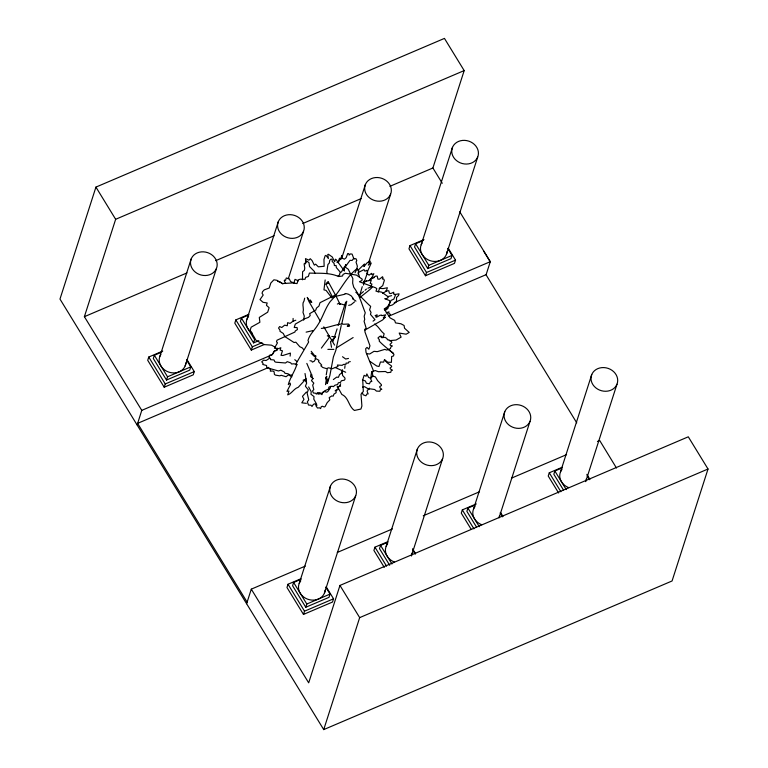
<?xml version="1.0" encoding="UTF-8"?>
<svg xmlns="http://www.w3.org/2000/svg" width="768" height="768" viewBox="0 0 768 768"><rect width="100%" height="100%" fill="white"/><g stroke="black" fill="none" stroke-linecap="round" stroke-linejoin="round"><path stroke-width="1.15" d="M293.088 321.475L293.098 318.422M341.741 257.069L341.779 255.456L340.81 259.056M345.59 266.275L345.658 264.557L344.563 267.946L344.4 267.226M325.901 377.069L325.805 379.037L326.736 376.464L325.526 384.624L327.811 378.806L327.312 383.53L329.875 375.552L333.37 356.957L335.798 350.486L341.232 325.498M359.51 296.15L362.246 286.675M290.122 356.112L290.419 353.078L282.912 355.488L281.021 355.325L282.461 350.851L280.099 350.064L280.848 347.722L277.104 349.075L274.445 348.182L277.478 342.816L276.48 341.846L277.008 340.214L294.922 332.035L295.267 330.97L297.466 329.549L297.053 327.542L294.211 327.494L295.306 324.086L304.742 318.739L308.458 317.405L310.234 315.514L309.658 313.67L315.85 310.013L316.464 308.093L318.941 306.067L320.026 302.678L336.47 294.47M327.206 369.274L326.246 374.87M322.886 392.179L321.936 394.646L320.621 393.686L318.154 394.166L317.155 392.746M330.557 386.314L330.355 387.926L327.792 391.584L326.65 392.208L324.192 391.402L323.875 391.853M344.717 368.314L345.043 365.626M315.773 355.661L315.216 359.645L314.189 361.267L312.403 362.102L311.635 360.989L309.965 360.739M303.638 320.15L304.272 316.109L302.995 312.326C304.378 308.621 301.44 303.955 304.051 300.922L304.656 298.176M369.331 388.128L369.12 389.28L367.363 390.115L367.162 391.488L368.17 393.936L366.902 393.974L365.923 395.798L363.168 394.8L362.266 392.486M325.152 279.965L323.962 289.882L326.054 290.371L331.872 297.936M346.781 301.21L341.846 323.578M381.005 335.827L380.774 336.595L381.792 337.718L384.998 337.296L386.89 338.486L387.466 339.763L389.011 339.917L391.661 341.77L391.834 342.595L390.038 344.342L390.298 345.283L392.4 345.974L390.912 346.906L390.403 348.682L386.746 350.074L384.816 349.382L377.27 351.658L374.006 351.331L369.677 354L366.576 353.635M389.894 186.336L432.902 167.99L464.179 70.589L444.451 38.4L95.933 187.104L59.981 299.069L323.722 729.6L672.067 580.973L708.019 469.008L688.291 436.81L339.955 585.437L308.688 682.838L251.29 589.152L305.309 566.102M137.155 424.925L141.773 410.371L84.384 316.685L115.651 219.293L464.179 70.589M162.73 351.082L148.752 357.043L147.715 360.298L164.208 387.216L193.238 374.832L194.275 371.587L186.95 359.616M161.741 352.099L154.349 355.258L153.302 358.502L166.502 380.045L189.725 370.128L190.771 366.883L186.566 360.029M159.936 356.246L191.213 258.854M164.208 387.216L165.245 383.971L194.275 371.587M166.502 380.045L167.549 376.79L190.771 366.883M185.174 365.894L216.451 268.493A13.517 11.674 17.8 0 0 201.302 251.885A13.517 11.674 17.8 0 0 193.738 270.643A13.517 11.674 17.8 0 0 216.451 268.493M248.736 314.39L235.843 319.891L234.797 323.136L251.29 350.064L264.192 344.554M248.822 314.947L241.43 318.096L240.394 321.341L253.584 342.883L258.864 340.637M247.027 319.094L278.294 221.693M251.29 350.064L252.336 346.819L262.013 342.691M253.584 342.883L254.63 339.638L241.43 318.096M288.259 278.909L303.533 231.341A13.517 11.674 17.8 0 0 288.394 214.723A13.517 11.674 17.8 0 0 280.819 233.482A13.517 11.674 17.8 0 0 303.533 231.341M293.933 282.749L295.027 279.341L298.32 280.848M341.741 258.154L365.376 184.541M343.786 269.146L344.496 266.592L348.259 269.242L352.858 278.602L352.656 283.2L353.75 287.261C359.558 294.816 361.709 304.08 365.261 312.816L364.176 316.205L364.704 319.411L364.09 321.331L366.173 328.243L364.829 329.328L364.973 331.978L369.974 345.802L368.88 349.21L367.008 347.405L365.674 348.72L366.019 352.33L373.315 370.435L372.797 372.058L371.635 372.182L370.762 378.403L368.563 377.376L366.845 373.891L366.096 376.234L364.138 375.322L362.707 379.795L363.322 391.469L361.018 394.253L361.901 405.994L360.922 409.046L354.403 410.458C348.432 406.31 348.768 397.459 341.827 394.435L337.267 386.266M246.614 603.725L251.29 589.152M333.13 341.184L337.085 328.886M338.16 325.526L345.696 302.045M368.803 262.138L390.614 194.189A13.517 11.674 17.8 0 0 375.475 177.571A13.517 11.674 17.8 0 0 367.901 196.33A13.517 11.674 17.8 0 0 390.614 194.189M371.29 285.955L371.904 284.035L370.205 283.411L371.29 280.022L363.427 281.818M300.922 578.755L288.019 584.256L286.982 587.51L303.475 614.429L332.506 602.045L333.542 598.8L326.218 586.838M301.008 579.312L293.616 582.47L292.579 585.715L305.77 607.258L328.992 597.35L330.038 594.096L325.834 587.242M299.203 583.459L330.48 486.067M423.984 239.616L410.006 245.578L408.97 248.822L425.462 275.75L454.493 263.366L455.53 260.122L448.205 248.15M422.995 240.634L415.603 243.782L414.557 247.037L427.757 268.57L450.979 258.662L452.026 255.418L447.821 248.563M421.19 244.781L452.467 147.379M303.475 614.429L304.522 611.184L333.542 598.8M305.77 607.258L306.816 604.013L330.038 594.096M425.462 275.75L426.499 272.506L455.53 260.122M427.757 268.57L428.803 265.325L452.026 255.418M324.442 593.107L355.718 495.715A13.517 11.674 17.8 0 0 340.57 479.098A13.517 11.674 17.8 0 0 333.005 497.856A13.517 11.674 17.8 0 0 355.718 495.715M446.429 254.429L477.706 157.027A13.517 11.674 17.8 0 0 462.557 140.419A13.517 11.674 17.8 0 0 454.992 159.168A13.517 11.674 17.8 0 0 477.706 157.027M387.85 541.67L374.947 547.171L373.901 550.416L384.288 567.37M387.936 542.227L380.544 545.376L379.498 548.63L389.693 565.267M323.722 729.6L359.674 617.626L708.019 469.008M386.131 546.374L417.398 448.973M459.734 211.776L490.301 261.677L486.125 274.656L389.002 316.099M411.37 556.022L442.637 458.621A13.517 11.674 17.8 0 0 427.498 442.013A13.517 11.674 17.8 0 0 419.923 460.771A13.517 11.674 17.8 0 0 442.637 458.621M476.304 503.933L462.326 509.894L461.28 513.139L471.053 529.094M475.306 504.95L467.923 508.099L466.877 511.344L476.477 527.011M473.51 509.088L504.778 411.696M499.114 517.603L530.016 421.344A13.517 11.674 17.8 0 0 514.877 404.726A13.517 11.674 17.8 0 0 507.302 423.485A13.517 11.674 17.8 0 0 530.016 421.344M562.176 467.29L549.274 472.79L548.237 476.035L558.624 492.989M562.262 467.846L554.87 471.005L553.834 474.25L563.424 489.917M560.458 471.994L591.734 374.592M585.696 481.642L616.973 384.24A13.517 11.674 17.8 0 0 601.824 367.632A13.517 11.674 17.8 0 0 594.259 386.39A13.517 11.674 17.8 0 0 616.973 384.24M372.307 372.365L372.077 371.491M333.408 297.542L333.082 296.87L335.674 296.525M340.656 383.722L339.715 386.256L337.229 387.091M342.432 369.734L342.307 372.557L339.552 374.573L338.419 377.309L336.653 377.126L333.35 379.565M378.163 292.138L379.853 287.866L382.723 285.638L384.355 280.358L383.683 279.034L382.368 279.014L382.963 277.584L382.522 276.72L379.478 279.178L377.904 279.149L377.213 276.144L375.878 276.048L370.666 278.765L368.928 280.704M358.09 274.08L358.963 272.179L363.984 269.635L364.954 271.2L366.768 270.307L367.68 272.122L364.838 280.214L363.494 281.942L363.562 285.043M272.842 353.981L274.368 350.918L276.739 350.486M367.181 272.227L371.117 263.299L370.915 262.733L368.294 265.114L370.339 261.13L367.219 262.733L363.898 266.573L364.714 264.029L364.099 264.346L357.83 270.47M355.037 272.784L357.072 268.656C345.763 277.2 340.454 291.398 330.269 301.488C325.046 308.592 322.79 317.366 318.01 324.634C314.89 330 309.619 334.205 307.997 340.445L308.64 342.029C304.339 349.613 299.741 357.091 295.584 364.646L296.918 364.282C294.826 371.462 290.141 377.549 288.288 384.614L290.15 383.098L290.477 384.576L286.973 391.392L288.95 391.056L287.712 394.886C291.917 393.485 293.894 388.55 298.262 387.283L306.115 378.768M389.482 315.83L390.346 314.352L388.723 313.21L389.002 311.827L386.227 312.835M337.008 262.474L338.381 261.437L339.494 258.278L340.397 258.384L340.762 259.44M338.045 262.742L340.205 259.123L341.683 257.981L344.4 259.171L346.109 257.77L347.731 253.546L348.778 253.67L349.085 255.072L350.506 253.891L352.099 254.093L353.837 258.739M345.619 266.39L350.045 260.314L352.128 260.448L353.731 258.278L354.413 258.931L355.901 258.624L356.803 260.534L356.045 262.07L357.379 266.256L356.832 268.541L358.771 270.442L358.195 272.64L359.424 276.758M321.389 348.115L329.117 337.728L328.291 335.626M306.442 391.978L302.448 396.355L303.974 399.36L301.795 402.826L306.355 403.354M335.597 336.72L330.509 341.626L331.526 347.29M365.069 290.256L366.422 289.037M354.595 301.824L350.918 304.838L348.672 305.347M358.934 295.306L363.485 291.6M385.142 310.57L387.85 308.477L388.598 306.134L392.429 304.944L396.499 301.795L396.538 297.427L398.534 295.45L399.062 293.818L394.733 294.547M335.136 390.826L336.451 389.808M384.576 309.619L387.149 307.757L391.152 300.317L393.83 299.136L395.376 295.373L394.771 294.23L393.552 293.971L393.715 292.224L390.874 293.558L389.414 293.242L388.8 290.794L385.632 290.928M367.901 288.221L369.715 287.453C377.405 284.227 365.952 292.608 360.307 297.206M336.307 347.952L353.126 337.565M269.664 358.195L266.074 360.528L263.597 360.173L261.734 361.843L263.107 363.427L262.723 364.426L266.563 365.53L266.746 367.267L267.763 367.949L278.458 370.963L280.925 370.195L284.419 372.106L284.928 373.296L287.875 373.728L290.774 375.322L292.147 374.89M338.083 275.885L339.542 274.944L339.869 273.043L341.654 271.699L342.566 269.866L344.669 269.453M382.579 293.405L386.266 291.168L387.36 287.76L383.098 288.605L379.162 288.317M363.917 282.451L366.576 280.954M373.046 321.149L374.976 319.699L370.426 314.342L371.04 312.432L369.61 309.792L370.694 306.403C365.472 301.939 361.2 296.525 355.814 292.253M365.002 330.029L382.57 319.987L385.334 317.213L383.347 317.827L385.67 314.842L381.878 315.658L381.619 315.12L379.978 315.302L376.57 317.203L375.811 316.982L376.022 316.224L377.261 314.957L375.101 315.581M84.384 316.685L186.95 272.928M215.635 260.688L274.09 235.747M302.765 223.517L361.219 198.576M141.773 410.371L271.872 354.864M394.253 302.65L490.301 261.677M268.848 367.363L137.606 423.36L247.123 602.131M337.277 552.461L392.39 528.95M423.254 515.779L479.482 491.789M511.45 478.147L566.563 454.637M597.427 441.466L599.693 440.496L616.474 468.019M337.344 304.032L338.986 303.379L340.118 304.435L336.058 296.102M372.25 371.626L375.216 370.541L378.384 371.722L385.478 371.51L387.398 372.691L390.797 372.298L391.142 370.714L392.506 370.195L390.413 368.966L390.086 367.978L391.67 366.749L391.44 365.904L387.226 362.832L384.643 359.77M348.47 358.426L345.696 359.03L342.509 356.736M303.072 380.189L305.606 379.325M295.805 320.237L293.078 321.168L290.122 323.366L287.568 322.714L287.29 325.757L284.678 325.162L281.741 327.523L279.677 326.554L278.563 328.061L280.022 330.23L279.946 331.296L283.286 333.466L284.794 336.557L294.067 342.518L295.872 342.192L299.798 346.723L302.256 347.885L303.533 349.392M313.094 330.576L306.115 332.141M388.022 296.534L391.651 295.642M350.285 361.622L348.576 362.035L348.278 363.082L346.08 363.12L345.994 364.282L343.334 364.454L342.259 365.328L337.373 365.05L337.997 366.432L332.093 368.746L328.608 367.795L326.448 368.611L322.771 367.478L320.822 365.798L321.725 365.069L318.518 361.661L318.893 360.336L315.226 358.234L315.667 356.976L311.203 351.293M362.554 387.11L364.618 386.698L367.603 388.493L374.669 389.501L376.406 391.085L379.843 391.258L380.4 389.645L381.821 389.338L379.92 387.667L379.728 386.563L381.475 385.546L381.35 384.614L377.597 380.63L375.446 376.944L372.47 375.955M337.104 296.026L344.976 294.202C344.371 292.742 347.501 294.086 348.336 294.182L351.091 295.757L353.213 298.368L352.483 298.723L355.978 301.104M321.341 328.426C328.032 328.051 339.168 323.021 343.603 324.25L348.442 324.01L348.998 324.576L348.259 324.902L349.613 325.44L347.232 326.093L349.277 326.352M389.242 340.666L396.058 340.051L401.107 337.123L399.187 333.053L406.157 334.195L409.219 332.419L404.544 328.234L404.102 325.498L400.934 323.779L395.491 322.886L394.656 320.371L390.067 317.885L384.202 309.024L388.915 305.712L390.115 301.978L389.482 300.538L384.787 298.685L386.592 298.627L388.166 297.514L387.696 296.448L381.658 292.118L375.994 291.187L376.81 288.643L375.619 287.789L359.434 281.75L361.862 280.522L362.266 279.235L356.496 275.107L345.37 273.274L343.046 274.406L342.538 276L338.669 276.528C329.29 272.429 319.382 273.466 309.418 273.082L308.333 276.461L305.635 277.373L305.021 279.293L300.23 279.197L298.205 279.878L297.005 283.603L292.886 282.931L282.49 283.546L276.941 280.31L273.898 279.811L270.816 283.027L269.213 288.029L264.25 289.872L262.57 291.619L262.051 293.251L263.203 295.027L260.006 299.597L263.04 302.294L267.187 302.976L266.438 305.318L269.126 307.709L267.686 312.182L259.286 317.434L259.891 322.291L251.155 327.187L250.176 330.23L256.186 340.57L264.47 344.611L271.536 345.168L275.645 347.424M340.627 386.074L339.456 386.093L338.093 387.542L337.91 389.578L336.134 390.557L336.125 392.707L333.984 394.118L333.168 396.154L331.757 395.933L329.203 397.632L329.789 399.907L327.178 402.653L325.142 406.55L324.25 406.973L322.272 406.234L321.254 406.762L320.573 408.605L319.498 407.808L317.539 408.048L315.878 405.773L316.56 404.074L313.786 399.158L314.016 396.576L310.944 394.234L311.232 391.757L308.621 386.928M327.869 349.373L333.859 349.382M296.966 361.478L294.778 359.683M327.302 335.856L329.558 336.144M331.814 336.432L335.184 336.864M296.976 364.81L294.086 363.792L291.552 363.994L290.736 362.87L287.251 361.67L285.523 362.986L275.846 362.189L274.79 361.699L274.042 359.962L270.547 359.645L270.518 358.541L268.858 357.206L269.779 355.094L271.891 354.931L274.502 350.966L277.104 350.122L277.075 348.01M315.648 356.563L314.131 356.218L311.126 353.251M277.498 281.357L280.099 282.029L282.864 283.93M338.938 303.35L345.533 305.29M340.08 271.93L336.326 267.552L336.106 265.536L334.387 265.555L334.128 263.491L332.179 261.408L332.246 259.738L331.171 258.998L329.722 260.323L329.29 263.069L327.946 264.48L326.774 272.112L327.36 273.485M362.4 379.949L365.386 380.957L366.384 383.232L369.389 383.798L370.454 381.706L371.837 381.437L370.714 379.046L370.934 377.578L372.845 376.397L372.317 371.866M369.83 361.315L376.733 366L378.998 366.49L380.438 362.016L383.674 362.112L384.422 359.77L387.773 362.227L391.421 362.333L391.651 356.515L393.456 355.987L393.974 354.355C389.318 349.651 383.674 345.984 379.152 341.03L379.498 339.965L377.962 337.958L379.814 336.317L383.088 337.229L384.182 333.821C380.41 331.056 378.682 326.458 374.602 324.038M317.04 405.197L314.899 403.824L313.478 404.275L312.01 406.445L310.982 405.197L308.534 405.082L307.315 401.846L308.746 399.85L307.123 393.043L308.314 389.837L305.405 386.218L306.634 383.155L305.011 373.498M291.926 376.8L288.413 374.89L286.042 376.723L281.251 375.312L279.734 375.84L275.434 375.12L274.406 374.371L274.128 371.818L272.899 370.982L270.317 371.203L270.634 369.61L269.606 368.909M294.538 283.296L290.515 281.52L289.277 278.803L286.291 277.987L285.514 280.397L284.707 280.013L284.218 280.646L285.59 283.507M345.706 372.269L335.376 367.565M388.627 349.661L393.235 352.992M313.363 378.71L310.55 376.598L311.03 373.325L306.826 363.398M366.634 273.264L369.082 275.165L371.549 273.35L371.741 274.55L373.872 273.696L371.174 278.938L374.314 277.507M335.702 295.459L328.282 281.866L327.821 281.616L328.272 282.624L327.61 282.586L327.955 283.613L326.928 282.499L327.283 283.526L326.131 283.997M311.827 302.362L310.253 299.99L311.088 302.285L308.688 299.722L307.258 297.427L308.947 301.526L320.179 320.947M432.902 167.99L442.262 183.264M483.581 250.954L490.176 261.725M486.01 274.714L576.749 422.842M586.858 474.365L589.91 479.357M587.088 475.776L589.488 479.693M415.603 243.782L428.803 265.325M554.87 471.005L566.266 489.6M549.274 472.79L560.88 491.741M410.006 245.578L426.499 272.506M500.515 512.467L502.963 516.451M500.141 512.88L502.541 516.797M467.923 508.099L479.318 526.704M462.326 509.894L473.933 528.835M412.531 548.746L415.584 553.738M412.762 550.157L415.162 554.074M380.544 545.376L391.939 563.981M235.843 319.891L252.336 346.819M374.947 547.171L386.554 566.122M95.933 187.104L115.651 219.293M339.955 585.437L359.674 617.626M154.349 355.258L167.549 376.79M293.616 582.47L306.816 604.013M288.019 584.256L304.522 611.184M148.752 357.043L165.245 383.971M334.579 345.101L323.77 326.813M325.901 284.131L326.4 285.158M326.899 286.147L332.39 296.947M314.899 273.37L314.352 271.45L309.542 266.554L308.995 262.666L306.518 260.918L305.328 263.933L304.694 263.242L304.118 263.962L304.752 268.08L304.378 270.355L302.592 271.69L302.467 279.802M311.664 374.333L312.653 378.72L311.501 380.64L313.814 383.126L312.691 385.142L313.814 389.635L312.528 390.854L313.44 393.005L315.504 393.206L316.32 394.07L318.864 392.515L321.667 393.35L325.075 390.653L328.666 388.992L328.858 387.053L332.045 386.208L333.389 386.678L334.925 385.21L337.584 384.518L338.333 382.8L340.464 382.387L341.357 380.794L344.429 380.131L345.082 378.97L344.746 377.731L342.634 375.542L341.904 371.078M305.722 380.381L306.019 381.898M344.083 267.869L344.39 271.037L336.24 259.766L335.462 259.219L334.646 261.773L332.304 257.002L328.368 254.227L327.754 254.525L328.397 258.566L325.997 255.36L325.162 255.754L323.952 259.498L324.144 266.285L318.317 266.822L315.667 264.163L314.304 265.114L312.048 260.525L310.224 258.701L308.899 260.17L305.491 258.605L305.77 262.762M325.142 590.141A13.517 11.674 17.8 0 1 307.459 599.117A13.517 11.674 17.8 0 1 300.768 580.819M394.378 562.022A13.517 11.674 17.8 0 1 387.696 543.734M412.07 553.056A13.517 11.674 17.8 0 1 411.706 555.062M481.757 524.746A13.517 11.674 17.8 0 1 475.075 506.458M499.45 515.77A13.517 11.674 17.8 0 1 499.085 517.776M568.714 487.642A13.517 11.674 17.8 0 1 562.022 469.354M586.406 478.675A13.517 11.674 17.8 0 1 586.032 480.682M252.154 333.13A13.517 11.674 17.8 0 1 248.582 316.454M185.875 362.928A13.517 11.674 17.8 0 1 168.739 372.096A13.517 11.674 17.8 0 1 160.886 354.442M447.13 251.462A13.517 11.674 17.8 0 1 429.994 260.63A13.517 11.674 17.8 0 1 422.15 242.966"/></g></svg>
